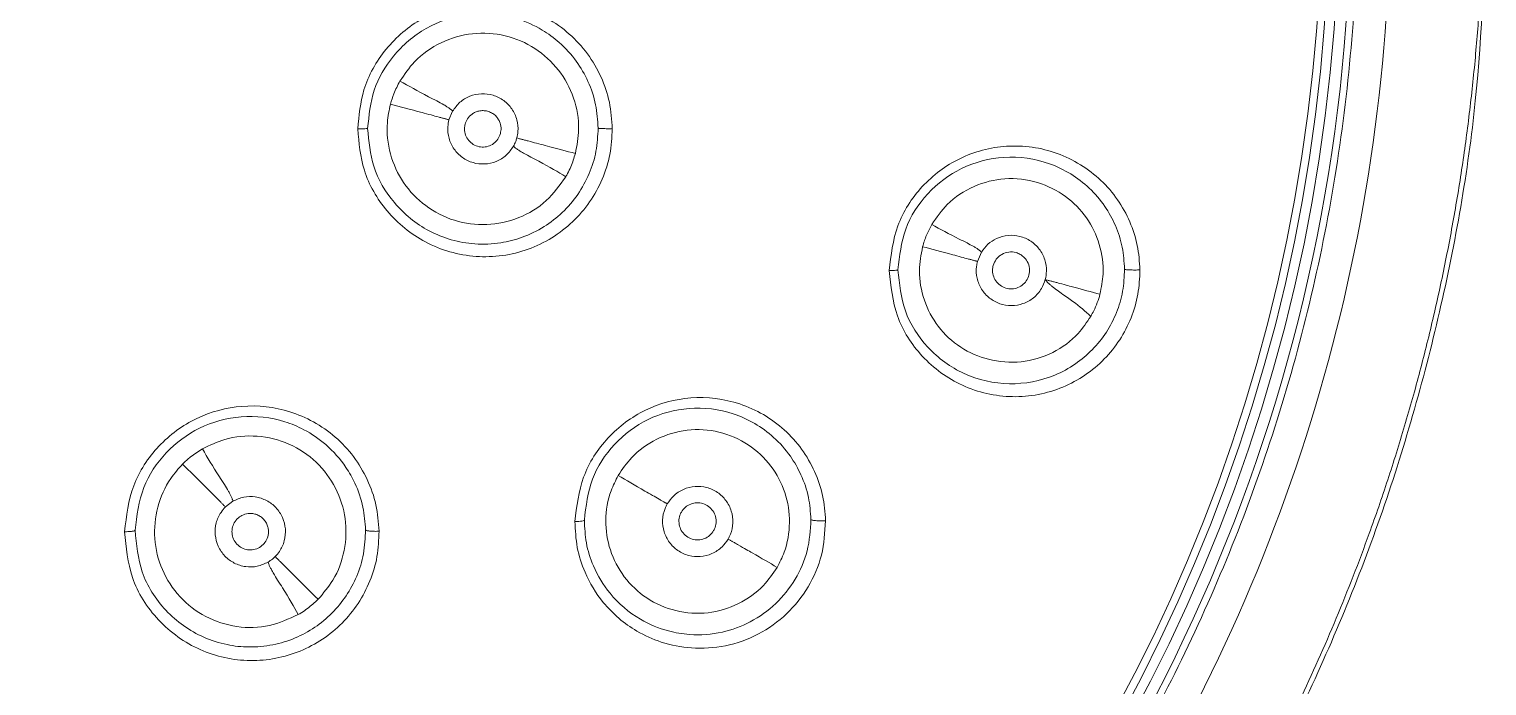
# Model space of a CAD drawing. Extents: x 11377 to 14537, y 53 to 2368.
# Drawn here: x 12583.57 to 12620.87, y 956.4 to 973.21 of the extents above; entities that cross this region are included whole.
import ezdxf

# ---------------------------------------------------------------- set-up
doc = ezdxf.new("R2010")
doc.units = 0
doc.header["$LTSCALE"] = 10
doc.header["$MEASUREMENT"] = 0
doc.layers.get('0').update_dxf_attribs({"linetype": 'CONTINUOUS'})

# ---------------------------------------------------------------- blocks, each defined once
blk = doc.blocks.new('TYJKT')
at = {"color": 7, "linetype": 'Continuous', "lineweight": 15}
for p, q in [((5053.77, 1186.436), (5053.861, 1186.656)), ((5067.296, 1182.812), (5067.396, 1183.046)), ((5048.05, 1176.529), (5048.239, 1176.673))]:
    blk.add_line(p, q, dxfattribs=at)
for radius in [44.127, 43.878, 43.682]:
    blk.add_circle((5032.423, 1192.156), radius, dxfattribs=at)
for points, knots in [([(5066.552, 1162.157), (5069.416, 1165.416), (5071.811, 1169.088), (5075.465, 1176.96), (5076.724, 1181.159), (5078.005, 1189.742), (5078.026, 1194.126), (5076.829, 1202.721), (5075.611, 1206.933), (5072.034, 1214.84), (5069.675, 1218.535), (5064.01, 1225.109), (5060.703, 1227.987), (5053.41, 1232.692), (5049.425, 1234.518), (5041.1, 1236.97), (5036.762, 1237.596), (5028.083, 1237.596), (5023.744, 1236.97), (5015.419, 1234.518), (5011.434, 1232.691), (5004.142, 1227.986), (5000.835, 1225.108), (4995.169, 1218.534), (4992.811, 1214.839), (4989.234, 1206.932), (4988.015, 1202.721), (4986.819, 1194.125), (4986.84, 1189.742), (4988.121, 1181.158), (4989.38, 1176.959), (4993.034, 1169.087), (4995.429, 1165.415), (4998.294, 1162.156)], [0, 0, 0, 0, 0.0625, 0.0625, 0.125, 0.125, 0.1875, 0.1875, 0.25, 0.25, 0.3125, 0.3125, 0.375, 0.375, 0.4375, 0.4375, 0.5, 0.5, 0.5625, 0.5625, 0.625, 0.625, 0.6875, 0.6875, 0.75, 0.75, 0.8125, 0.8125, 0.875, 0.875, 0.9375, 0.9375, 1, 1, 1, 1]), ([(5065.923, 1162.708), (5066.068, 1162.874), (5066.357, 1163.205), (5066.78, 1163.711), (5067.197, 1164.221), (5067.606, 1164.738), (5068.007, 1165.26), (5068.4, 1165.789), (5068.786, 1166.323), (5069.163, 1166.863), (5069.989, 1168.082), (5071.192, 1170.029), (5072.652, 1172.808), (5073.928, 1175.718), (5075.012, 1178.773), (5075.879, 1181.926), (5076.734, 1186.27), (5077.193, 1191.836), (5076.738, 1198.529), (5075.298, 1205.031), (5072.958, 1211.136), (5069.854, 1216.68), (5066.144, 1221.556), (5061.894, 1225.813), (5057.07, 1229.501), (5051.605, 1232.594), (5045.564, 1234.949), (5039.104, 1236.425), (5032.423, 1236.928), (5025.741, 1236.425), (5019.281, 1234.949), (5013.24, 1232.594), (5007.775, 1229.501), (5002.952, 1225.813), (4998.701, 1221.556), (4994.991, 1216.68), (4991.887, 1211.136), (4989.547, 1205.031), (4988.107, 1198.529), (4987.652, 1191.836), (4988.111, 1186.27), (4988.966, 1181.926), (4989.833, 1178.773), (4990.917, 1175.718), (4992.192, 1172.808), (4993.652, 1170.029), (4994.948, 1167.933), (4995.98, 1166.429), (4996.677, 1165.469), (4997.399, 1164.528), (4998.145, 1163.606), (4998.663, 1163.007), (4998.922, 1162.708)], [0, 0, 0, 0, 0.003229, 0.006456, 0.009681, 0.012905, 0.016128, 0.019352, 0.022577, 0.025803, 0.029032, 0.044201, 0.059373, 0.07509, 0.090809, 0.106933, 0.12306, 0.155772, 0.188607, 0.221197, 0.253189, 0.284268, 0.314175, 0.342874, 0.372343, 0.403057, 0.434778, 0.467206, 0.5, 0.532794, 0.565223, 0.596943, 0.627658, 0.657126, 0.685825, 0.715732, 0.746811, 0.778804, 0.811393, 0.844229, 0.876941, 0.893065, 0.909192, 0.924908, 0.940628, 0.955797, 0.970969, 0.976778, 0.982582, 0.988384, 0.994188, 1, 1, 1, 1]), ([(5032.423, 1236.583), (5044.205, 1236.583), (5055.506, 1231.903), (5072.169, 1215.24), (5076.85, 1203.939), (5076.85, 1180.374), (5072.169, 1169.073), (5055.506, 1152.41), (5044.205, 1147.729), (5032.423, 1147.729)], [0, 0, 0, 0, 0.25, 0.25, 0.5, 0.5, 0.75, 0.75, 1, 1, 1, 1]), ([(5080.245, 1192.205), (5080.242, 1191.963), (5080.237, 1191.479), (5080.215, 1190.753), (5080.183, 1190.028), (5080.14, 1189.303), (5080.087, 1188.579), (5080.023, 1187.856), (5079.949, 1187.134), (5079.864, 1186.413), (5079.768, 1185.693), (5079.662, 1184.975), (5079.545, 1184.258), (5079.417, 1183.544), (5079.279, 1182.831), (5079.131, 1182.12), (5078.972, 1181.412), (5078.802, 1180.706), (5078.622, 1180.003), (5078.432, 1179.302), (5078.231, 1178.605), (5078.02, 1177.91), (5077.798, 1177.219), (5077.566, 1176.531), (5076.888, 1174.613), (5075.6, 1171.523), (5073.854, 1168.25), (5072.399, 1165.908), (5071.585, 1164.7), (5070.947, 1163.804), (5070.518, 1163.221), (5070.102, 1162.671), (5069.831, 1162.324), (5069.699, 1162.156)], [0, 0, 0, 0, 0.022394, 0.044785, 0.067173, 0.08956, 0.111946, 0.13433, 0.156714, 0.179097, 0.201479, 0.223861, 0.246243, 0.268625, 0.291006, 0.313388, 0.335769, 0.35815, 0.380532, 0.402913, 0.425294, 0.447675, 0.470056, 0.492437, 0.514817, 0.658169, 0.801525, 0.857394, 0.913258, 0.936232, 0.959205, 0.98023, 1, 1, 1, 1]), ([(5069.776, 1162.119), (5070.832, 1163.527), (5072.984, 1166.396), (5075.585, 1171.16), (5077.703, 1176.223), (5079.213, 1181.498), (5080.158, 1186.844), (5080.275, 1190.429), (5080.332, 1192.189)], [0, 0, 0, 0, 0.16258, 0.331275, 0.500013, 0.668744, 0.837423, 1, 1, 1, 1]), ([(5057.95, 1186.209), (5057.935, 1186.436), (5057.905, 1186.89), (5057.68, 1187.542), (5057.333, 1188.139), (5056.863, 1188.651), (5056.294, 1189.055), (5055.654, 1189.327), (5054.975, 1189.46), (5054.094, 1189.442), (5053.065, 1189.105), (5052.116, 1188.299), (5051.537, 1187.276), (5051.467, 1186.541), (5051.434, 1186.203)], [0, 0, 0, 0, 0.066333, 0.133008, 0.200726, 0.26882, 0.337422, 0.406446, 0.47415, 0.541879, 0.666805, 0.785695, 0.90136, 1, 1, 1, 1]), ([(5057.95, 1186.209), (5057.935, 1186.436), (5057.905, 1186.89), (5057.68, 1187.542), (5057.333, 1188.139), (5056.863, 1188.651), (5056.294, 1189.055), (5055.654, 1189.327), (5054.975, 1189.46), (5054.094, 1189.442), (5053.065, 1189.105), (5052.116, 1188.299), (5051.537, 1187.276), (5051.467, 1186.541), (5051.434, 1186.203)], [0, 0, 0, 0, 0.066333, 0.133008, 0.200726, 0.26882, 0.337422, 0.406446, 0.47415, 0.541879, 0.666805, 0.785695, 0.90136, 1, 1, 1, 1]), ([(5051.689, 1186.216), (5051.723, 1186.548), (5051.791, 1187.215), (5052.327, 1188.131), (5053.167, 1188.845), (5054.06, 1189.137), (5054.854, 1189.168), (5055.502, 1189.056), (5056.115, 1188.784), (5056.631, 1188.407), (5057.035, 1187.963), (5057.349, 1187.419), (5057.548, 1186.836), (5057.575, 1186.423), (5057.589, 1186.221)], [0, 0, 0, 0, 0.106575, 0.214194, 0.332932, 0.457844, 0.512665, 0.593322, 0.672178, 0.731073, 0.802177, 0.866886, 0.934787, 1, 1, 1, 1]), ([(5051.689, 1186.216), (5051.723, 1186.548), (5051.791, 1187.215), (5052.327, 1188.131), (5053.167, 1188.845), (5054.06, 1189.137), (5054.854, 1189.168), (5055.502, 1189.056), (5056.115, 1188.784), (5056.631, 1188.407), (5057.035, 1187.963), (5057.349, 1187.419), (5057.548, 1186.836), (5057.575, 1186.423), (5057.589, 1186.221)], [0, 0, 0, 0, 0.106575, 0.214194, 0.332932, 0.457844, 0.512665, 0.593322, 0.672178, 0.731073, 0.802177, 0.866886, 0.934787, 1, 1, 1, 1]), ([(5057.006, 1185.572), (5057.044, 1185.777), (5057.134, 1186.251), (5056.997, 1187.009), (5056.608, 1187.738), (5055.992, 1188.3), (5055.22, 1188.633), (5054.37, 1188.688), (5053.554, 1188.452), (5052.909, 1188.003), (5052.634, 1187.6), (5052.517, 1187.428)], [0, 0, 0, 0, 0.087909, 0.202971, 0.318503, 0.435131, 0.553987, 0.67416, 0.793985, 0.912596, 1, 1, 1, 1]), ([(5052.517, 1187.428), (5052.46, 1187.321), (5052.36, 1187.131), (5052.299, 1186.926), (5052.272, 1186.838)], [0, 0, 0, 0, 0.568697, 1, 1, 1, 1]), ([(5053.861, 1186.656), (5053.853, 1186.666), (5053.843, 1186.68), (5053.811, 1186.707), (5053.784, 1186.728), (5053.753, 1186.749), (5053.706, 1186.78), (5053.601, 1186.843), (5053.439, 1186.93), (5053.015, 1187.144), (5052.74, 1187.301), (5052.517, 1187.428)], [0, 0, 0, 0, 0.048194, 0.068081, 0.086398, 0.104227, 0.122557, 0.163375, 0.269185, 0.405589, 1, 1, 1, 1]), ([(5053.861, 1186.656), (5053.92, 1186.737), (5054.037, 1186.898), (5054.301, 1187.055), (5054.599, 1187.119), (5054.906, 1187.081), (5055.18, 1186.943), (5055.396, 1186.721), (5055.523, 1186.443), (5055.551, 1186.18), (5055.52, 1186.027), (5055.508, 1185.971)], [0, 0, 0, 0, 0.11521, 0.230324, 0.348579, 0.464455, 0.583608, 0.698718, 0.818407, 0.933356, 1, 1, 1, 1]), ([(5052.272, 1186.838), (5052.24, 1186.681), (5052.153, 1186.26), (5052.233, 1185.549), (5052.575, 1184.8), (5053.151, 1184.198), (5053.899, 1183.818), (5054.74, 1183.707), (5055.567, 1183.887), (5056.289, 1184.32), (5056.607, 1184.763), (5056.761, 1184.978)], [0, 0, 0, 0, 0.067292, 0.181553, 0.296079, 0.412718, 0.531395, 0.650657, 0.770588, 0.888738, 1, 1, 1, 1]), ([(5053.77, 1186.436), (5053.76, 1186.439), (5053.746, 1186.443), (5053.708, 1186.453), (5053.677, 1186.461), (5053.641, 1186.471), (5053.588, 1186.485), (5053.47, 1186.517), (5053.291, 1186.565), (5052.828, 1186.689), (5052.522, 1186.771), (5052.272, 1186.838)], [0, 0, 0, 0, 0.047037, 0.066403, 0.084286, 0.1018, 0.119951, 0.16076, 0.267351, 0.404862, 1, 1, 1, 1]), ([(5055.421, 1185.758), (5055.364, 1185.677), (5055.248, 1185.514), (5054.985, 1185.355), (5054.688, 1185.289), (5054.381, 1185.323), (5054.106, 1185.458), (5053.887, 1185.678), (5053.757, 1185.955), (5053.726, 1186.221), (5053.758, 1186.377), (5053.77, 1186.436)], [0, 0, 0, 0, 0.1147806, 0.2294658, 0.3473863, 0.4627999, 0.5816387, 0.696318, 0.8156046, 0.9301521, 1, 1, 1, 1]), ([(5055.087, 1186.083), (5055.096, 1186.131), (5055.114, 1186.236), (5055.078, 1186.373), (5055.018, 1186.479), (5054.95, 1186.555), (5054.862, 1186.618), (5054.758, 1186.66), (5054.647, 1186.675), (5054.539, 1186.665), (5054.442, 1186.633), (5054.337, 1186.571), (5054.238, 1186.47), (5054.201, 1186.371), (5054.185, 1186.325)], [0, 0, 0, 0, 0.099484, 0.215628, 0.280298, 0.349231, 0.422445, 0.499966, 0.577501, 0.650817, 0.719889, 0.784691, 0.900909, 1, 1, 1, 1]), ([(5051.434, 1186.203), (5051.469, 1186.203), (5051.541, 1186.204), (5051.625, 1186.207), (5051.679, 1186.211), (5051.686, 1186.214), (5051.689, 1186.216)], [0, 0, 0, 0, 0.2546211, 0.517122, 0.7702357, 1, 1, 1, 1]), ([(5051.434, 1186.203), (5051.469, 1186.203), (5051.541, 1186.204), (5051.625, 1186.207), (5051.679, 1186.211), (5051.686, 1186.214), (5051.689, 1186.216)], [0, 0, 0, 0, 0.2546211, 0.517122, 0.7702357, 1, 1, 1, 1]), ([(5051.434, 1186.203), (5051.468, 1185.845), (5051.539, 1185.084), (5052.149, 1184.035), (5052.974, 1183.362), (5053.789, 1183.035), (5054.46, 1182.915), (5055.143, 1182.939), (5055.803, 1183.102), (5056.415, 1183.395), (5056.948, 1183.809), (5057.389, 1184.318), (5057.709, 1184.907), (5057.916, 1185.545), (5057.938, 1185.988), (5057.95, 1186.209)], [0, 0, 0, 0, 0.10377, 0.22035, 0.344447, 0.410826, 0.477882, 0.544603, 0.610981, 0.676721, 0.742223, 0.807017, 0.871647, 0.93585, 1, 1, 1, 1]), ([(5051.434, 1186.203), (5051.468, 1185.845), (5051.539, 1185.084), (5052.149, 1184.035), (5052.974, 1183.362), (5053.789, 1183.035), (5054.46, 1182.915), (5055.143, 1182.939), (5055.803, 1183.102), (5056.415, 1183.395), (5056.948, 1183.809), (5057.389, 1184.318), (5057.709, 1184.907), (5057.916, 1185.545), (5057.938, 1185.988), (5057.95, 1186.209)], [0, 0, 0, 0, 0.10377, 0.22035, 0.344447, 0.410826, 0.477882, 0.544603, 0.610981, 0.676721, 0.742223, 0.807017, 0.871647, 0.93585, 1, 1, 1, 1]), ([(5057.589, 1186.221), (5057.578, 1186.023), (5057.558, 1185.625), (5057.374, 1185.048), (5057.082, 1184.513), (5056.688, 1184.053), (5056.203, 1183.678), (5055.666, 1183.417), (5055.065, 1183.263), (5054.447, 1183.236), (5053.823, 1183.347), (5053.086, 1183.642), (5052.342, 1184.248), (5051.785, 1185.196), (5051.72, 1185.886), (5051.689, 1186.216)], [0, 0, 0, 0, 0.063388, 0.127361, 0.192027, 0.257491, 0.320747, 0.388563, 0.449486, 0.521683, 0.588814, 0.655294, 0.779519, 0.894597, 1, 1, 1, 1]), ([(5057.589, 1186.221), (5057.578, 1186.023), (5057.558, 1185.625), (5057.374, 1185.048), (5057.082, 1184.513), (5056.688, 1184.053), (5056.203, 1183.678), (5055.666, 1183.417), (5055.065, 1183.263), (5054.447, 1183.236), (5053.823, 1183.347), (5053.086, 1183.642), (5052.342, 1184.248), (5051.785, 1185.196), (5051.72, 1185.886), (5051.689, 1186.216)], [0, 0, 0, 0, 0.063388, 0.127361, 0.192027, 0.257491, 0.320747, 0.388563, 0.449486, 0.521683, 0.588814, 0.655294, 0.779519, 0.894597, 1, 1, 1, 1]), ([(5055.087, 1186.083), (5055.069, 1186.034), (5055.032, 1185.935), (5054.918, 1185.821), (5054.776, 1185.749), (5054.617, 1185.729), (5054.461, 1185.762), (5054.324, 1185.845), (5054.222, 1185.968), (5054.168, 1186.118), (5054.165, 1186.242), (5054.181, 1186.309), (5054.185, 1186.325)], [0, 0, 0, 0, 0.107241, 0.214485, 0.321783, 0.429167, 0.536631, 0.644135, 0.751619, 0.859036, 0.966363, 1, 1, 1, 1]), ([(5057.589, 1186.221), (5057.59, 1186.22), (5057.592, 1186.218), (5057.613, 1186.215), (5057.648, 1186.213), (5057.698, 1186.21), (5057.758, 1186.209), (5057.823, 1186.208), (5057.888, 1186.208), (5057.93, 1186.209), (5057.95, 1186.209)], [0, 0, 0, 0, 0.114141, 0.237104, 0.366743, 0.499996, 0.63325, 0.762891, 0.885857, 1, 1, 1, 1]), ([(5057.589, 1186.221), (5057.59, 1186.22), (5057.592, 1186.218), (5057.613, 1186.215), (5057.648, 1186.213), (5057.698, 1186.21), (5057.758, 1186.209), (5057.823, 1186.208), (5057.888, 1186.208), (5057.93, 1186.209), (5057.95, 1186.209)], [0, 0, 0, 0, 0.114141, 0.237104, 0.366743, 0.499996, 0.63325, 0.762891, 0.885857, 1, 1, 1, 1]), ([(5055.508, 1185.971), (5055.499, 1185.94), (5055.477, 1185.866), (5055.442, 1185.798), (5055.421, 1185.758)], [0, 0, 0, 0, 0.415857, 1, 1, 1, 1]), ([(5056.761, 1184.978), (5056.558, 1185.102), (5056.309, 1185.253), (5055.889, 1185.468), (5055.728, 1185.554), (5055.611, 1185.622), (5055.557, 1185.656), (5055.521, 1185.68), (5055.489, 1185.702), (5055.448, 1185.733), (5055.433, 1185.748), (5055.421, 1185.758)], [0, 0, 0, 0, 0.6140657, 0.7535208, 0.8565598, 0.8925811, 0.907671, 0.9220159, 0.9370759, 0.9543569, 1, 1, 1, 1]), ([(5057.006, 1185.572), (5056.777, 1185.633), (5056.495, 1185.708), (5056.035, 1185.83), (5055.857, 1185.878), (5055.726, 1185.913), (5055.665, 1185.929), (5055.624, 1185.94), (5055.588, 1185.949), (5055.54, 1185.962), (5055.522, 1185.967), (5055.508, 1185.971)], [0, 0, 0, 0, 0.615113, 0.755266, 0.858659, 0.894524, 0.909395, 0.923425, 0.938112, 0.955015, 1, 1, 1, 1]), ([(5071.455, 1182.594), (5071.441, 1182.804), (5071.412, 1183.228), (5071.209, 1183.839), (5070.897, 1184.407), (5070.321, 1185.072), (5069.366, 1185.661), (5068.064, 1185.846), (5066.828, 1185.522), (5065.843, 1184.786), (5065.174, 1183.756), (5065.084, 1182.968), (5065.04, 1182.577)], [0, 0, 0, 0, 0.062162, 0.124931, 0.190103, 0.255891, 0.390465, 0.524569, 0.650384, 0.769594, 0.885521, 1, 1, 1, 1]), ([(5071.455, 1182.594), (5071.441, 1182.804), (5071.412, 1183.228), (5071.209, 1183.839), (5070.897, 1184.407), (5070.321, 1185.072), (5069.366, 1185.661), (5068.064, 1185.846), (5066.828, 1185.522), (5065.843, 1184.786), (5065.174, 1183.756), (5065.084, 1182.968), (5065.04, 1182.577)], [0, 0, 0, 0, 0.062162, 0.124931, 0.190103, 0.255891, 0.390465, 0.524569, 0.650384, 0.769594, 0.885521, 1, 1, 1, 1]), ([(5056.761, 1184.978), (5056.776, 1185.006), (5056.823, 1185.089), (5056.916, 1185.283), (5056.97, 1185.458), (5057.006, 1185.572)], [0, 0, 0, 0, 0.148195, 0.444756, 1, 1, 1, 1]), ([(5065.262, 1182.598), (5065.302, 1182.952), (5065.383, 1183.665), (5065.989, 1184.597), (5066.881, 1185.262), (5067.997, 1185.553), (5069.172, 1185.386), (5070.042, 1184.852), (5070.56, 1184.247), (5070.843, 1183.731), (5071.023, 1183.185), (5071.049, 1182.801), (5071.062, 1182.613)], [0, 0, 0, 0, 0.113818, 0.229663, 0.348617, 0.474569, 0.609131, 0.744152, 0.812674, 0.875125, 0.938921, 1, 1, 1, 1]), ([(5065.262, 1182.598), (5065.302, 1182.952), (5065.383, 1183.665), (5065.989, 1184.597), (5066.881, 1185.262), (5067.997, 1185.553), (5069.172, 1185.386), (5070.042, 1184.852), (5070.56, 1184.247), (5070.843, 1183.731), (5071.023, 1183.185), (5071.049, 1182.801), (5071.062, 1182.613)], [0, 0, 0, 0, 0.113818, 0.229663, 0.348617, 0.474569, 0.609131, 0.744152, 0.812674, 0.875125, 0.938921, 1, 1, 1, 1]), ([(5070.432, 1181.972), (5070.466, 1182.144), (5070.55, 1182.567), (5070.451, 1183.261), (5070.118, 1183.958), (5069.562, 1184.514), (5068.836, 1184.882), (5068.007, 1184.978), (5067.195, 1184.771), (5066.534, 1184.346), (5066.25, 1183.934), (5066.127, 1183.755)], [0, 0, 0, 0, 0.07572, 0.186725, 0.29853, 0.41298, 0.533929, 0.662065, 0.783387, 0.905536, 1, 1, 1, 1]), ([(5066.127, 1183.755), (5066.079, 1183.665), (5065.982, 1183.484), (5065.922, 1183.288), (5065.892, 1183.188)], [0, 0, 0, 0, 0.49531, 1, 1, 1, 1]), ([(5067.396, 1183.046), (5067.39, 1183.055), (5067.381, 1183.068), (5067.353, 1183.092), (5067.33, 1183.11), (5067.302, 1183.129), (5067.259, 1183.157), (5067.162, 1183.214), (5067.01, 1183.294), (5066.608, 1183.491), (5066.343, 1183.637), (5066.127, 1183.755)], [0, 0, 0, 0, 0.048387, 0.068382, 0.086806, 0.104732, 0.123143, 0.164067, 0.269906, 0.406207, 1, 1, 1, 1]), ([(5067.396, 1183.046), (5067.449, 1183.118), (5067.554, 1183.261), (5067.794, 1183.415), (5068.078, 1183.492), (5068.386, 1183.469), (5068.667, 1183.346), (5068.893, 1183.135), (5069.034, 1182.864), (5069.078, 1182.587), (5069.046, 1182.418), (5069.032, 1182.347)], [0, 0, 0, 0, 0.103503, 0.206924, 0.326988, 0.442836, 0.563205, 0.678977, 0.799274, 0.915263, 1, 1, 1, 1]), ([(5065.892, 1183.188), (5065.854, 1182.984), (5065.768, 1182.526), (5065.903, 1181.803), (5066.266, 1181.113), (5066.845, 1180.578), (5067.588, 1180.259), (5068.418, 1180.192), (5069.228, 1180.433), (5069.84, 1180.876), (5070.095, 1181.254), (5070.197, 1181.405)], [0, 0, 0, 0, 0.0896214, 0.2011888, 0.3133389, 0.4308563, 0.5485574, 0.6750178, 0.8015869, 0.9208991, 1, 1, 1, 1]), ([(5067.296, 1182.812), (5067.288, 1182.814), (5067.276, 1182.817), (5067.243, 1182.826), (5067.216, 1182.833), (5067.184, 1182.842), (5067.135, 1182.855), (5067.027, 1182.884), (5066.86, 1182.929), (5066.424, 1183.046), (5066.131, 1183.124), (5065.892, 1183.188)], [0, 0, 0, 0, 0.047117, 0.06658, 0.084588, 0.10224, 0.120528, 0.161557, 0.268342, 0.405794, 1, 1, 1, 1]), ([(5068.612, 1182.459), (5068.621, 1182.517), (5068.64, 1182.637), (5068.583, 1182.806), (5068.49, 1182.924), (5068.387, 1182.998), (5068.262, 1183.05), (5068.096, 1183.063), (5067.943, 1183.012), (5067.841, 1182.939), (5067.754, 1182.848), (5067.721, 1182.761), (5067.698, 1182.704)], [0, 0, 0, 0, 0.117977, 0.242227, 0.349805, 0.418306, 0.496611, 0.622383, 0.749039, 0.813767, 0.877285, 1, 1, 1, 1]), ([(5069.032, 1182.347), (5069.004, 1182.268), (5068.939, 1182.091), (5068.742, 1181.868), (5068.472, 1181.716), (5068.167, 1181.664), (5067.865, 1181.711), (5067.596, 1181.863), (5067.388, 1182.09), (5067.273, 1182.375), (5067.256, 1182.626), (5067.286, 1182.767), (5067.296, 1182.812)], [0, 0, 0, 0, 0.089302, 0.199356, 0.309162, 0.413591, 0.523904, 0.629137, 0.737545, 0.845901, 0.951431, 1, 1, 1, 1]), ([(5068.612, 1182.459), (5068.594, 1182.41), (5068.556, 1182.31), (5068.442, 1182.195), (5068.298, 1182.122), (5068.138, 1182.101), (5067.979, 1182.134), (5067.84, 1182.218), (5067.737, 1182.343), (5067.681, 1182.495), (5067.679, 1182.62), (5067.695, 1182.688), (5067.698, 1182.704)], [0, 0, 0, 0, 0.106778, 0.213568, 0.320607, 0.428039, 0.535837, 0.643814, 0.751707, 0.859286, 0.966461, 1, 1, 1, 1]), ([(5065.04, 1182.577), (5065.072, 1182.578), (5065.137, 1182.579), (5065.209, 1182.585), (5065.254, 1182.591), (5065.259, 1182.596), (5065.262, 1182.598)], [0, 0, 0, 0, 0.26222, 0.525393, 0.774847, 1, 1, 1, 1]), ([(5065.04, 1182.577), (5065.072, 1182.578), (5065.137, 1182.579), (5065.209, 1182.585), (5065.254, 1182.591), (5065.259, 1182.596), (5065.262, 1182.598)], [0, 0, 0, 0, 0.26222, 0.525393, 0.774847, 1, 1, 1, 1]), ([(5065.04, 1182.577), (5065.081, 1182.181), (5065.164, 1181.371), (5065.85, 1180.312), (5066.888, 1179.553), (5067.971, 1179.309), (5068.852, 1179.382), (5069.482, 1179.573), (5070.058, 1179.881), (5070.551, 1180.296), (5070.954, 1180.794), (5071.243, 1181.358), (5071.427, 1181.966), (5071.446, 1182.385), (5071.455, 1182.594)], [0, 0, 0, 0, 0.114958, 0.235036, 0.362748, 0.496094, 0.562654, 0.628539, 0.692531, 0.755764, 0.817399, 0.878632, 0.939296, 1, 1, 1, 1]), ([(5065.04, 1182.577), (5065.081, 1182.181), (5065.164, 1181.371), (5065.85, 1180.312), (5066.888, 1179.553), (5067.971, 1179.309), (5068.852, 1179.382), (5069.482, 1179.573), (5070.058, 1179.881), (5070.551, 1180.296), (5070.954, 1180.794), (5071.243, 1181.358), (5071.427, 1181.966), (5071.446, 1182.385), (5071.455, 1182.594)], [0, 0, 0, 0, 0.114958, 0.235036, 0.362748, 0.496094, 0.562654, 0.628539, 0.692531, 0.755764, 0.817399, 0.878632, 0.939296, 1, 1, 1, 1]), ([(5071.062, 1182.613), (5071.053, 1182.423), (5071.036, 1182.044), (5070.87, 1181.495), (5070.608, 1180.986), (5070.249, 1180.54), (5069.801, 1180.164), (5069.106, 1179.787), (5068.104, 1179.598), (5066.936, 1179.863), (5065.998, 1180.547), (5065.375, 1181.504), (5065.299, 1182.239), (5065.262, 1182.598)], [0, 0, 0, 0, 0.060816, 0.121147, 0.181437, 0.243496, 0.304756, 0.370601, 0.502699, 0.636644, 0.764825, 0.884946, 1, 1, 1, 1]), ([(5071.062, 1182.613), (5071.053, 1182.423), (5071.036, 1182.044), (5070.87, 1181.495), (5070.608, 1180.986), (5070.249, 1180.54), (5069.801, 1180.164), (5069.106, 1179.787), (5068.104, 1179.598), (5066.936, 1179.863), (5065.998, 1180.547), (5065.375, 1181.504), (5065.299, 1182.239), (5065.262, 1182.598)], [0, 0, 0, 0, 0.060816, 0.121147, 0.181437, 0.243496, 0.304756, 0.370601, 0.502699, 0.636644, 0.764825, 0.884946, 1, 1, 1, 1]), ([(5069.032, 1182.347), (5069.04, 1182.336), (5069.054, 1182.317), (5069.083, 1182.284), (5069.11, 1182.257), (5069.13, 1182.238), (5069.152, 1182.218), (5069.166, 1182.206), (5069.174, 1182.199)], [0, 0, 0, 0, 0.341625, 0.602042, 0.71005, 0.808846, 0.903728, 1, 1, 1, 1]), ([(5070.432, 1181.972), (5070.214, 1182.03), (5069.912, 1182.111), (5069.502, 1182.221), (5069.261, 1182.286), (5069.199, 1182.302), (5069.158, 1182.313), (5069.12, 1182.323), (5069.069, 1182.337), (5069.048, 1182.343), (5069.032, 1182.347)], [0, 0, 0, 0, 0.621909, 0.864466, 0.898801, 0.912619, 0.925527, 0.939232, 0.955441, 1, 1, 1, 1]), ([(5071.062, 1182.613), (5071.063, 1182.611), (5071.066, 1182.608), (5071.089, 1182.602), (5071.128, 1182.598), (5071.184, 1182.594), (5071.25, 1182.592), (5071.322, 1182.591), (5071.391, 1182.592), (5071.434, 1182.593), (5071.455, 1182.594)], [0, 0, 0, 0, 0.112732, 0.235355, 0.365593, 0.499994, 0.634402, 0.764637, 0.88727, 1, 1, 1, 1]), ([(5071.062, 1182.613), (5071.063, 1182.611), (5071.066, 1182.608), (5071.089, 1182.602), (5071.128, 1182.598), (5071.184, 1182.594), (5071.25, 1182.592), (5071.322, 1182.591), (5071.391, 1182.592), (5071.434, 1182.593), (5071.455, 1182.594)], [0, 0, 0, 0, 0.112732, 0.235355, 0.365593, 0.499994, 0.634402, 0.764637, 0.88727, 1, 1, 1, 1]), ([(5070.197, 1181.405), (5070.056, 1181.532), (5069.848, 1181.72), (5069.519, 1181.939), (5069.333, 1182.073), (5069.247, 1182.139), (5069.204, 1182.174), (5069.184, 1182.191), (5069.174, 1182.199)], [0, 0, 0, 0, 0.564432, 0.83715, 0.934961, 0.971264, 0.986432, 1, 1, 1, 1]), ([(5070.197, 1181.405), (5070.223, 1181.453), (5070.285, 1181.566), (5070.367, 1181.755), (5070.41, 1181.899), (5070.432, 1181.972)], [0, 0, 0, 0, 0.2668234, 0.6315604, 1, 1, 1, 1]), ([(5063.409, 1176.173), (5063.393, 1176.39), (5063.36, 1176.824), (5063.143, 1177.446), (5062.815, 1178.02), (5062.367, 1178.515), (5061.829, 1178.91), (5061.038, 1179.266), (5059.979, 1179.399), (5058.775, 1179.076), (5057.799, 1178.349), (5057.132, 1177.324), (5057.04, 1176.541), (5056.994, 1176.153)], [0, 0, 0, 0, 0.064778, 0.130172, 0.197333, 0.264878, 0.332684, 0.400715, 0.529288, 0.650018, 0.767836, 0.884909, 1, 1, 1, 1]), ([(5063.409, 1176.173), (5063.393, 1176.39), (5063.36, 1176.824), (5063.143, 1177.446), (5062.815, 1178.02), (5062.367, 1178.515), (5061.829, 1178.91), (5061.038, 1179.266), (5059.979, 1179.399), (5058.775, 1179.076), (5057.799, 1178.349), (5057.132, 1177.324), (5057.04, 1176.541), (5056.994, 1176.153)], [0, 0, 0, 0, 0.064778, 0.130172, 0.197333, 0.264878, 0.332684, 0.400715, 0.529288, 0.650018, 0.767836, 0.884909, 1, 1, 1, 1]), ([(5051.982, 1175.905), (5051.965, 1176.132), (5051.931, 1176.588), (5051.698, 1177.237), (5051.348, 1177.83), (5050.876, 1178.332), (5050.32, 1178.72), (5049.53, 1179.06), (5048.482, 1179.181), (5047.282, 1178.859), (5046.297, 1178.133), (5045.612, 1177.095), (5045.516, 1176.295), (5045.467, 1175.893)], [0, 0, 0, 0, 0.067496, 0.135404, 0.203844, 0.272504, 0.34012, 0.405444, 0.528061, 0.646072, 0.763857, 0.881622, 1, 1, 1, 1]), ([(5051.982, 1175.905), (5051.965, 1176.132), (5051.931, 1176.588), (5051.698, 1177.237), (5051.348, 1177.83), (5050.876, 1178.332), (5050.32, 1178.72), (5049.53, 1179.06), (5048.482, 1179.181), (5047.282, 1178.859), (5046.297, 1178.133), (5045.612, 1177.095), (5045.516, 1176.295), (5045.467, 1175.893)], [0, 0, 0, 0, 0.067496, 0.135404, 0.203844, 0.272504, 0.34012, 0.405444, 0.528061, 0.646072, 0.763857, 0.881622, 1, 1, 1, 1]), ([(5057.236, 1176.188), (5057.278, 1176.546), (5057.362, 1177.255), (5057.97, 1178.179), (5058.847, 1178.831), (5059.936, 1179.122), (5061.092, 1178.979), (5061.972, 1178.466), (5062.505, 1177.864), (5062.803, 1177.34), (5062.991, 1176.79), (5063.021, 1176.396), (5063.035, 1176.206)], [0, 0, 0, 0, 0.117221, 0.231883, 0.349359, 0.470009, 0.598833, 0.734442, 0.807498, 0.86944, 0.937068, 1, 1, 1, 1]), ([(5057.236, 1176.188), (5057.278, 1176.546), (5057.362, 1177.255), (5057.97, 1178.179), (5058.847, 1178.831), (5059.936, 1179.122), (5061.092, 1178.979), (5061.972, 1178.466), (5062.505, 1177.864), (5062.803, 1177.34), (5062.991, 1176.79), (5063.021, 1176.396), (5063.035, 1176.206)], [0, 0, 0, 0, 0.117221, 0.231883, 0.349359, 0.470009, 0.598833, 0.734442, 0.807498, 0.86944, 0.937068, 1, 1, 1, 1]), ([(5045.736, 1175.929), (5045.782, 1176.302), (5045.871, 1177.027), (5046.492, 1177.956), (5047.373, 1178.611), (5048.458, 1178.906), (5049.393, 1178.798), (5050.111, 1178.5), (5050.663, 1178.123), (5051.092, 1177.639), (5051.402, 1177.087), (5051.591, 1176.547), (5051.621, 1176.133), (5051.636, 1175.939)], [0, 0, 0, 0, 0.121433, 0.236114, 0.350992, 0.471367, 0.593933, 0.652609, 0.726981, 0.813555, 0.864196, 0.936085, 1, 1, 1, 1]), ([(5045.736, 1175.929), (5045.782, 1176.302), (5045.871, 1177.027), (5046.492, 1177.956), (5047.373, 1178.611), (5048.458, 1178.906), (5049.393, 1178.798), (5050.111, 1178.5), (5050.663, 1178.123), (5051.092, 1177.639), (5051.402, 1177.087), (5051.591, 1176.547), (5051.621, 1176.133), (5051.636, 1175.939)], [0, 0, 0, 0, 0.121433, 0.236114, 0.350992, 0.471367, 0.593933, 0.652609, 0.726981, 0.813555, 0.864196, 0.936085, 1, 1, 1, 1]), ([(5062.171, 1174.981), (5062.234, 1175.108), (5062.415, 1175.466), (5062.525, 1176.132), (5062.408, 1176.909), (5062.037, 1177.609), (5061.449, 1178.16), (5060.695, 1178.488), (5059.866, 1178.54), (5059.078, 1178.304), (5058.467, 1177.87), (5058.208, 1177.49), (5058.1, 1177.331)], [0, 0, 0, 0, 0.056599, 0.160666, 0.265516, 0.370893, 0.480659, 0.593583, 0.70579, 0.816441, 0.923139, 1, 1, 1, 1]), ([(5050.42, 1174.163), (5050.556, 1174.321), (5050.87, 1174.687), (5051.131, 1175.412), (5051.159, 1176.237), (5050.906, 1177.032), (5050.404, 1177.707), (5049.696, 1178.178), (5048.871, 1178.383), (5048.088, 1178.316), (5047.648, 1178.104), (5047.461, 1178.015)], [0, 0, 0, 0, 0.087909, 0.202971, 0.318503, 0.435131, 0.553986, 0.67416, 0.793985, 0.912596, 1, 1, 1, 1]), ([(5047.461, 1178.015), (5047.358, 1177.95), (5047.176, 1177.836), (5047.021, 1177.689), (5046.954, 1177.625)], [0, 0, 0, 0, 0.568697, 1, 1, 1, 1]), ([(5048.239, 1176.673), (5048.237, 1176.686), (5048.235, 1176.704), (5048.221, 1176.743), (5048.208, 1176.774), (5048.192, 1176.808), (5048.166, 1176.859), (5048.107, 1176.965), (5048.01, 1177.122), (5047.75, 1177.519), (5047.591, 1177.792), (5047.461, 1178.015)], [0, 0, 0, 0, 0.048194, 0.068081, 0.086398, 0.104227, 0.122558, 0.163375, 0.269185, 0.405589, 1, 1, 1, 1]), ([(5046.954, 1177.625), (5046.848, 1177.506), (5046.562, 1177.184), (5046.275, 1176.528), (5046.197, 1175.709), (5046.395, 1174.9), (5046.853, 1174.197), (5047.525, 1173.681), (5048.331, 1173.422), (5049.173, 1173.437), (5049.67, 1173.662), (5049.911, 1173.771)], [0, 0, 0, 0, 0.067292, 0.181553, 0.296079, 0.412718, 0.531395, 0.650657, 0.770588, 0.888738, 1, 1, 1, 1]), ([(5048.05, 1176.529), (5048.043, 1176.536), (5048.032, 1176.547), (5048.004, 1176.574), (5047.982, 1176.597), (5047.956, 1176.623), (5047.916, 1176.662), (5047.83, 1176.749), (5047.7, 1176.879), (5047.361, 1177.218), (5047.136, 1177.443), (5046.954, 1177.625)], [0, 0, 0, 0, 0.047037, 0.066403, 0.084285, 0.1018, 0.119952, 0.16076, 0.267351, 0.404862, 1, 1, 1, 1]), ([(5058.1, 1177.331), (5058.036, 1177.203), (5057.854, 1176.845), (5057.746, 1176.181), (5057.862, 1175.408), (5058.229, 1174.708), (5058.815, 1174.156), (5059.569, 1173.827), (5060.399, 1173.771), (5061.187, 1174.008), (5061.8, 1174.44), (5062.06, 1174.82), (5062.171, 1174.981)], [0, 0, 0, 0, 0.057384, 0.160613, 0.264479, 0.370476, 0.479801, 0.591999, 0.705484, 0.81602, 0.921949, 1, 1, 1, 1]), ([(5059.357, 1176.605), (5059.35, 1176.61), (5059.338, 1176.616), (5059.308, 1176.634), (5059.282, 1176.649), (5059.253, 1176.666), (5059.209, 1176.691), (5059.111, 1176.748), (5058.961, 1176.834), (5058.572, 1177.059), (5058.312, 1177.209), (5058.1, 1177.331)], [0, 0, 0, 0, 0.047036, 0.066393, 0.084263, 0.101763, 0.1199, 0.160681, 0.267247, 0.404761, 1, 1, 1, 1]), ([(5059.357, 1176.605), (5059.406, 1176.675), (5059.514, 1176.83), (5059.764, 1176.993), (5060.063, 1177.069), (5060.372, 1177.041), (5060.651, 1176.916), (5060.872, 1176.7), (5061.014, 1176.426), (5061.05, 1176.121), (5061.002, 1175.875), (5060.936, 1175.746), (5060.915, 1175.706)], [0, 0, 0, 0, 0.0899504, 0.1999104, 0.3096389, 0.414189, 0.5243782, 0.6296068, 0.7381434, 0.8462177, 0.9519793, 1, 1, 1, 1]), ([(5048.239, 1176.673), (5048.33, 1176.714), (5048.512, 1176.796), (5048.819, 1176.799), (5049.109, 1176.705), (5049.356, 1176.519), (5049.524, 1176.263), (5049.601, 1175.963), (5049.572, 1175.658), (5049.464, 1175.416), (5049.361, 1175.299), (5049.323, 1175.256)], [0, 0, 0, 0, 0.11521, 0.230324, 0.348578, 0.464455, 0.583608, 0.698718, 0.818407, 0.933356, 1, 1, 1, 1]), ([(5049.141, 1175.116), (5049.05, 1175.075), (5048.869, 1174.991), (5048.562, 1174.985), (5048.271, 1175.076), (5048.022, 1175.259), (5047.852, 1175.514), (5047.772, 1175.814), (5047.798, 1176.118), (5047.905, 1176.364), (5048.01, 1176.484), (5048.05, 1176.529)], [0, 0, 0, 0, 0.114781, 0.229466, 0.347387, 0.4628, 0.581639, 0.696318, 0.815605, 0.930152, 1, 1, 1, 1]), ([(5049.014, 1175.564), (5049.046, 1175.602), (5049.113, 1175.683), (5049.151, 1175.82), (5049.152, 1175.942), (5049.132, 1176.041), (5049.087, 1176.14), (5049.018, 1176.228), (5048.929, 1176.298), (5048.831, 1176.342), (5048.731, 1176.363), (5048.608, 1176.362), (5048.472, 1176.324), (5048.391, 1176.256), (5048.354, 1176.225)], [0, 0, 0, 0, 0.099483, 0.215627, 0.280297, 0.349229, 0.422445, 0.499967, 0.577501, 0.650818, 0.719892, 0.784693, 0.90091, 1, 1, 1, 1]), ([(5060.915, 1175.706), (5060.867, 1175.636), (5060.758, 1175.482), (5060.509, 1175.318), (5060.209, 1175.242), (5059.901, 1175.271), (5059.621, 1175.396), (5059.4, 1175.612), (5059.259, 1175.885), (5059.222, 1176.191), (5059.271, 1176.437), (5059.337, 1176.565), (5059.357, 1176.605)], [0, 0, 0, 0, 0.090005, 0.199965, 0.30969, 0.414228, 0.524445, 0.629651, 0.738194, 0.846295, 0.95203, 1, 1, 1, 1]), ([(5060.543, 1175.921), (5060.512, 1175.878), (5060.449, 1175.79), (5060.308, 1175.708), (5060.15, 1175.675), (5059.988, 1175.697), (5059.843, 1175.77), (5059.73, 1175.888), (5059.663, 1176.036), (5059.648, 1176.198), (5059.68, 1176.32), (5059.735, 1176.429), (5059.815, 1176.526), (5059.954, 1176.609), (5060.113, 1176.642), (5060.274, 1176.621), (5060.419, 1176.547), (5060.532, 1176.43), (5060.6, 1176.281), (5060.614, 1176.12), (5060.584, 1175.997), (5060.551, 1175.936), (5060.543, 1175.921)], [0, 0, 0, 0, 0.0535254, 0.1070548, 0.1606509, 0.2143529, 0.2681544, 0.322004, 0.3758311, 0.4295736, 0.4832064, 0.5000003, 0.5535267, 0.6070568, 0.6606524, 0.714354, 0.7681546, 0.8220043, 0.8758325, 0.929575, 0.9832086, 1, 1, 1, 1]), ([(5045.467, 1175.893), (5045.504, 1175.894), (5045.578, 1175.895), (5045.667, 1175.904), (5045.726, 1175.915), (5045.733, 1175.924), (5045.736, 1175.929)], [0, 0, 0, 0, 0.250922, 0.512946, 0.767823, 1, 1, 1, 1]), ([(5045.467, 1175.893), (5045.504, 1175.894), (5045.578, 1175.895), (5045.667, 1175.904), (5045.726, 1175.915), (5045.733, 1175.924), (5045.736, 1175.929)], [0, 0, 0, 0, 0.250922, 0.512946, 0.767823, 1, 1, 1, 1]), ([(5045.467, 1175.893), (5045.506, 1175.495), (5045.585, 1174.665), (5046.288, 1173.568), (5047.187, 1172.923), (5048.026, 1172.648), (5048.683, 1172.575), (5049.34, 1172.631), (5049.968, 1172.82), (5050.547, 1173.125), (5051.05, 1173.542), (5051.464, 1174.047), (5051.764, 1174.627), (5051.956, 1175.254), (5051.974, 1175.688), (5051.982, 1175.905)], [0, 0, 0, 0, 0.115697, 0.240609, 0.369178, 0.433466, 0.497571, 0.560948, 0.624, 0.686615, 0.749038, 0.811524, 0.874054, 0.936963, 1, 1, 1, 1]), ([(5045.467, 1175.893), (5045.506, 1175.495), (5045.585, 1174.665), (5046.288, 1173.568), (5047.187, 1172.923), (5048.026, 1172.648), (5048.683, 1172.575), (5049.34, 1172.631), (5049.968, 1172.82), (5050.547, 1173.125), (5051.05, 1173.542), (5051.464, 1174.047), (5051.764, 1174.627), (5051.956, 1175.254), (5051.974, 1175.688), (5051.982, 1175.905)], [0, 0, 0, 0, 0.115697, 0.240609, 0.369178, 0.433466, 0.497571, 0.560948, 0.624, 0.686615, 0.749038, 0.811524, 0.874054, 0.936963, 1, 1, 1, 1]), ([(5051.636, 1175.939), (5051.626, 1175.734), (5051.608, 1175.33), (5051.373, 1174.577), (5050.831, 1173.758), (5050.013, 1173.209), (5049.261, 1172.978), (5048.667, 1172.923), (5048.065, 1172.988), (5047.304, 1173.231), (5046.481, 1173.821), (5045.843, 1174.814), (5045.771, 1175.567), (5045.736, 1175.929)], [0, 0, 0, 0, 0.065813, 0.129549, 0.250531, 0.371582, 0.435334, 0.501149, 0.561902, 0.629671, 0.758558, 0.883866, 1, 1, 1, 1]), ([(5051.636, 1175.939), (5051.626, 1175.734), (5051.608, 1175.33), (5051.373, 1174.577), (5050.831, 1173.758), (5050.013, 1173.209), (5049.261, 1172.978), (5048.667, 1172.923), (5048.065, 1172.988), (5047.304, 1173.231), (5046.481, 1173.821), (5045.843, 1174.814), (5045.771, 1175.567), (5045.736, 1175.929)], [0, 0, 0, 0, 0.065813, 0.129549, 0.250531, 0.371582, 0.435334, 0.501149, 0.561902, 0.629671, 0.758558, 0.883866, 1, 1, 1, 1]), ([(5049.014, 1175.564), (5048.974, 1175.531), (5048.892, 1175.464), (5048.737, 1175.422), (5048.578, 1175.431), (5048.43, 1175.492), (5048.311, 1175.599), (5048.234, 1175.74), (5048.208, 1175.898), (5048.236, 1176.055), (5048.295, 1176.163), (5048.342, 1176.213), (5048.354, 1176.225)], [0, 0, 0, 0, 0.107241, 0.214485, 0.321783, 0.429167, 0.536632, 0.644135, 0.751619, 0.859035, 0.966364, 1, 1, 1, 1]), ([(5051.636, 1175.939), (5051.637, 1175.936), (5051.639, 1175.931), (5051.659, 1175.923), (5051.692, 1175.916), (5051.739, 1175.91), (5051.796, 1175.906), (5051.859, 1175.903), (5051.922, 1175.903), (5051.963, 1175.904), (5051.982, 1175.905)], [0, 0, 0, 0, 0.114749, 0.237855, 0.367234, 0.499997, 0.63276, 0.762142, 0.885248, 1, 1, 1, 1]), ([(5051.636, 1175.939), (5051.637, 1175.936), (5051.639, 1175.931), (5051.659, 1175.923), (5051.692, 1175.916), (5051.739, 1175.91), (5051.796, 1175.906), (5051.859, 1175.903), (5051.922, 1175.903), (5051.963, 1175.904), (5051.982, 1175.905)], [0, 0, 0, 0, 0.114749, 0.237855, 0.367234, 0.499997, 0.63276, 0.762142, 0.885248, 1, 1, 1, 1]), ([(5056.994, 1176.153), (5057.028, 1176.154), (5057.097, 1176.156), (5057.176, 1176.165), (5057.227, 1176.176), (5057.233, 1176.184), (5057.236, 1176.188)], [0, 0, 0, 0, 0.2578137, 0.520612, 0.7721798, 1, 1, 1, 1]), ([(5056.994, 1176.153), (5057.028, 1176.154), (5057.097, 1176.156), (5057.176, 1176.165), (5057.227, 1176.176), (5057.233, 1176.184), (5057.236, 1176.188)], [0, 0, 0, 0, 0.2578137, 0.520612, 0.7721798, 1, 1, 1, 1]), ([(5056.994, 1176.153), (5057.005, 1175.931), (5057.026, 1175.485), (5057.259, 1174.769), (5057.728, 1173.989), (5058.432, 1173.39), (5059.226, 1173.033), (5059.998, 1172.881), (5060.857, 1172.936), (5061.702, 1173.235), (5062.437, 1173.76), (5062.994, 1174.461), (5063.354, 1175.289), (5063.39, 1175.878), (5063.409, 1176.173)], [0, 0, 0, 0, 0.065186, 0.130813, 0.220736, 0.33409, 0.402552, 0.481087, 0.567746, 0.655952, 0.742538, 0.828225, 0.913862, 1, 1, 1, 1]), ([(5056.994, 1176.153), (5057.005, 1175.931), (5057.026, 1175.485), (5057.259, 1174.769), (5057.728, 1173.989), (5058.432, 1173.39), (5059.226, 1173.033), (5059.998, 1172.881), (5060.857, 1172.936), (5061.702, 1173.235), (5062.437, 1173.76), (5062.994, 1174.461), (5063.354, 1175.289), (5063.39, 1175.878), (5063.409, 1176.173)], [0, 0, 0, 0, 0.065186, 0.130813, 0.220736, 0.33409, 0.402552, 0.481087, 0.567746, 0.655952, 0.742538, 0.828225, 0.913862, 1, 1, 1, 1]), ([(5063.035, 1176.206), (5063.018, 1175.936), (5062.984, 1175.403), (5062.658, 1174.657), (5062.157, 1174.025), (5061.507, 1173.561), (5060.744, 1173.283), (5060.021, 1173.23), (5059.307, 1173.351), (5058.576, 1173.655), (5057.899, 1174.232), (5057.471, 1174.942), (5057.264, 1175.591), (5057.245, 1175.994), (5057.236, 1176.188)], [0, 0, 0, 0, 0.087119, 0.171528, 0.255937, 0.34328, 0.425556, 0.518126, 0.578801, 0.665504, 0.779205, 0.869281, 0.937158, 1, 1, 1, 1]), ([(5063.035, 1176.206), (5063.018, 1175.936), (5062.984, 1175.403), (5062.658, 1174.657), (5062.157, 1174.025), (5061.507, 1173.561), (5060.744, 1173.283), (5060.021, 1173.23), (5059.307, 1173.351), (5058.576, 1173.655), (5057.899, 1174.232), (5057.471, 1174.942), (5057.264, 1175.591), (5057.245, 1175.994), (5057.236, 1176.188)], [0, 0, 0, 0, 0.087119, 0.171528, 0.255937, 0.34328, 0.425556, 0.518126, 0.578801, 0.665504, 0.779205, 0.869281, 0.937158, 1, 1, 1, 1]), ([(5063.035, 1176.206), (5063.036, 1176.204), (5063.039, 1176.198), (5063.061, 1176.19), (5063.097, 1176.182), (5063.149, 1176.176), (5063.212, 1176.172), (5063.279, 1176.17), (5063.346, 1176.171), (5063.389, 1176.173), (5063.409, 1176.173)], [0, 0, 0, 0, 0.113608, 0.236447, 0.36631, 0.499995, 0.633683, 0.763549, 0.886388, 1, 1, 1, 1]), ([(5063.035, 1176.206), (5063.036, 1176.204), (5063.039, 1176.198), (5063.061, 1176.19), (5063.097, 1176.182), (5063.149, 1176.176), (5063.212, 1176.172), (5063.279, 1176.17), (5063.346, 1176.171), (5063.389, 1176.173), (5063.409, 1176.173)], [0, 0, 0, 0, 0.113608, 0.236447, 0.36631, 0.499995, 0.633683, 0.763549, 0.886388, 1, 1, 1, 1]), ([(5062.171, 1174.981), (5061.972, 1175.096), (5061.697, 1175.255), (5061.324, 1175.47), (5061.111, 1175.593), (5061.057, 1175.624), (5061.021, 1175.645), (5060.989, 1175.664), (5060.946, 1175.688), (5060.928, 1175.699), (5060.915, 1175.706)], [0, 0, 0, 0, 0.62117, 0.863737, 0.89826, 0.912208, 0.925258, 0.939086, 0.955383, 1, 1, 1, 1]), ([(5049.323, 1175.256), (5049.299, 1175.234), (5049.244, 1175.182), (5049.179, 1175.14), (5049.141, 1175.116)], [0, 0, 0, 0, 0.4158523, 1, 1, 1, 1]), ([(5050.42, 1174.163), (5050.252, 1174.33), (5050.046, 1174.535), (5049.709, 1174.871), (5049.578, 1175.002), (5049.482, 1175.097), (5049.438, 1175.142), (5049.408, 1175.172), (5049.381, 1175.199), (5049.346, 1175.233), (5049.332, 1175.247), (5049.323, 1175.256)], [0, 0, 0, 0, 0.6151129, 0.7552661, 0.8586591, 0.8945243, 0.9093953, 0.9234248, 0.9381121, 0.955015, 1, 1, 1, 1]), ([(5049.911, 1173.771), (5049.797, 1173.979), (5049.657, 1174.235), (5049.401, 1174.631), (5049.305, 1174.786), (5049.237, 1174.904), (5049.207, 1174.96), (5049.188, 1174.998), (5049.171, 1175.034), (5049.151, 1175.08), (5049.145, 1175.101), (5049.141, 1175.116)], [0, 0, 0, 0, 0.614065, 0.75352, 0.856559, 0.892581, 0.907671, 0.922015, 0.937076, 0.954357, 1, 1, 1, 1]), ([(5049.911, 1173.771), (5049.938, 1173.787), (5050.02, 1173.836), (5050.198, 1173.957), (5050.332, 1174.082), (5050.42, 1174.163)], [0, 0, 0, 0, 0.148192, 0.444749, 1, 1, 1, 1])]:
    blk.add_open_spline(points, degree=3, knots=knots, dxfattribs=at)

msp = doc.modelspace()

# ---------------------------------------------------------------- block references
msp.add_blockref('TYJKT', (7540.542, -215.548))

doc.saveas('drawing.dxf')
